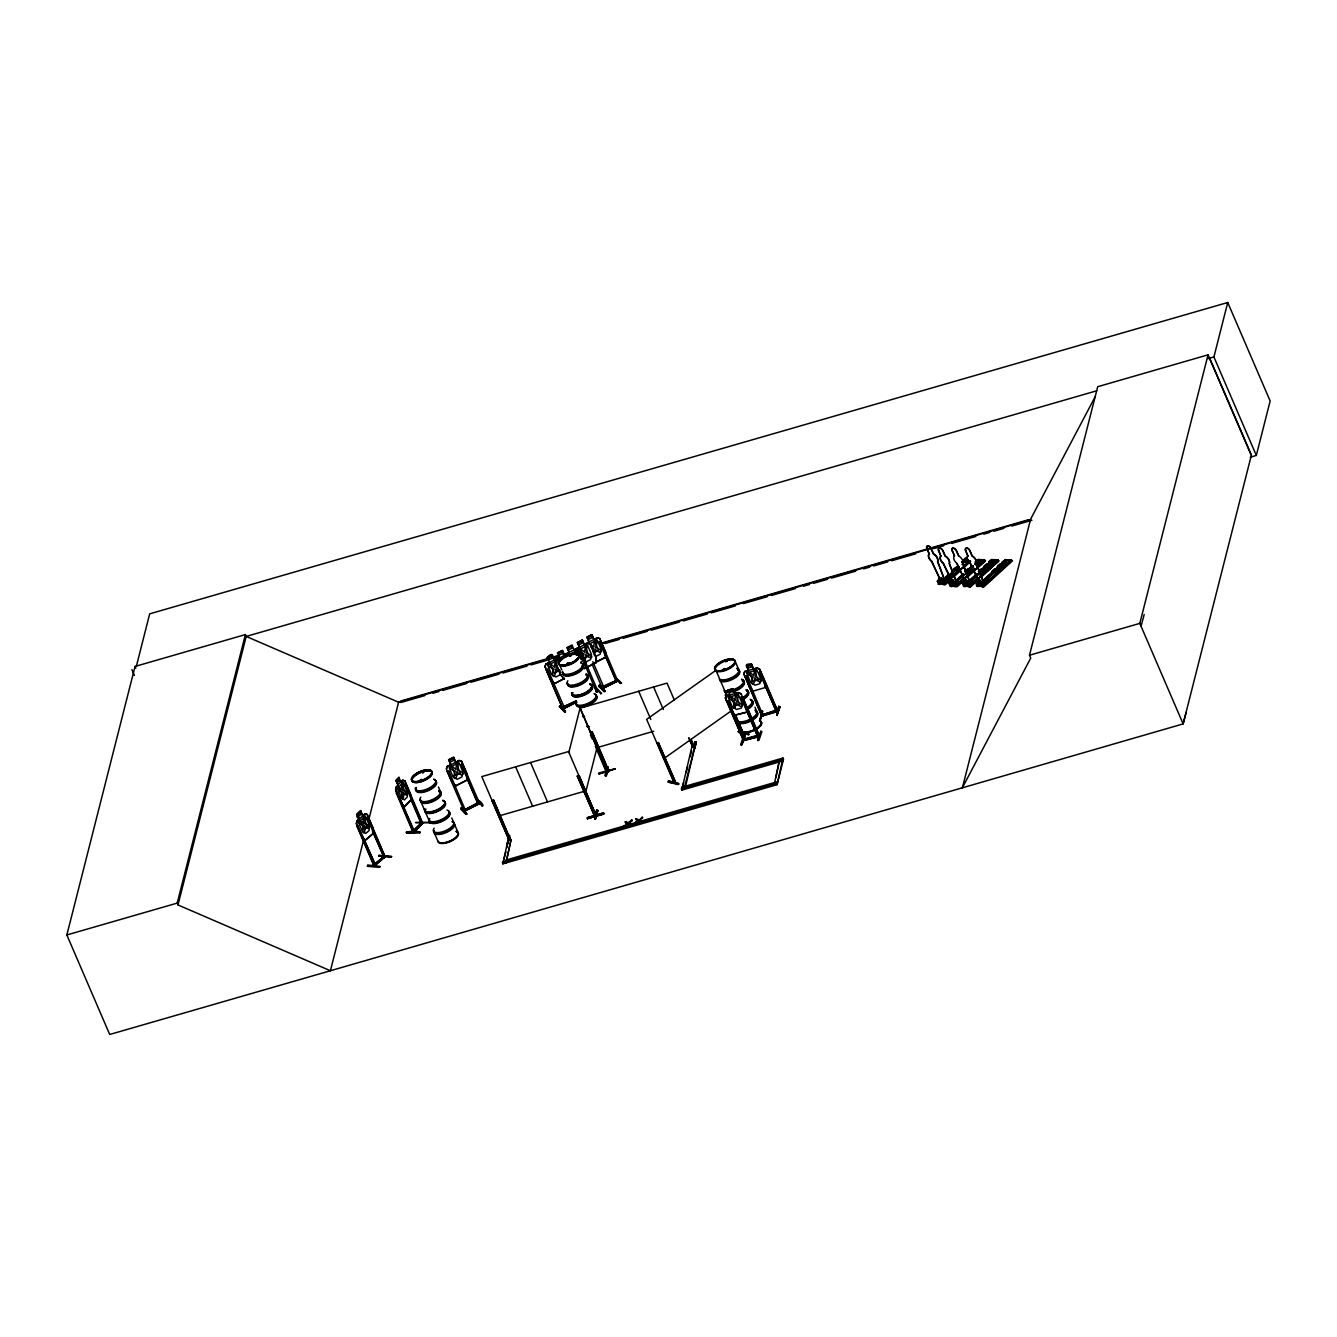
<?xml version="1.0" encoding="UTF-8"?>
<svg xmlns="http://www.w3.org/2000/svg" width="1337" height="1337" viewBox="0 0 1337 1337"><rect width="100%" height="100%" fill="white"/><g stroke="black" fill="none" stroke-linecap="round" stroke-linejoin="round"><path stroke-width="1.5" d="M466.613 813.865L461.215 807.765L466.797 814.016L465.945 814.45L460.713 809.019L461.215 807.765M559.317 706.788L559.986 706.203L565.518 711.719L564.649 712.153L559.351 706.655L560.186 706.354C558.081 703.63 567.69 711.535 564.632 712.069M605.109 691.329L599.394 685.162L605.109 691.329L604.24 691.781L598.909 686.382L604.909 691.179M599.344 685.279L598.926 686.416M741.016 744.876L744.876 735.985L741.885 744.776C738.542 747.734 745.294 731.757 745.077 736.152L741.885 744.776M744.174 736.386L745.077 736.152M607.75 771.365L606.346 775.828C602.151 776.897 609.605 765.148 608.77 771.499L592.057 731.673L590.519 732.392L591.99 731.957M605.427 776.012L608.001 766.719L607.483 767.689M761.906 712.053C756.207 737.79 767.137 692.365 759.8 720.409L762.474 711M941.733 578.72C942.919 577.333 937.504 580.442 941.265 579.272M941.332 578.052L941.047 579.489M952.629 581.094L953.665 580.759L952.496 580.174M952.796 580.007L953.114 581.227L952.713 579.991M953.465 580.676L952.679 580.375L953.582 581.11M965.448 580.893C963.893 583.734 968.189 578.804 966.333 581.495M966.701 580.258L966.116 580.927L967.052 580.642M979.135 580.759C978.5 583.333 978.901 581.695 979.67 580.007M673.998 782.613L673.163 781.309L674.6 780.357M673.781 782.813L675.436 781.978L658.472 742.57L656.952 743.322L658.472 742.57M674.817 780.574L673.597 781.443M734.08 715.947L741.834 733.612M742.954 732.308C740.648 732.526 742.319 736.236 743.723 733.662M967.821 570.999C969.175 566.37 973.704 571.116 967.754 570.765M981.258 571.049C983.698 565.417 986.372 573.222 981.091 570.632M984.784 569.428L981.274 570.815L984.717 569.211M994.812 570.983L998.338 569.361M998.271 569.144L994.745 570.749M395.936 787.577C408.738 771.332 399.947 789.181 398.944 777.349L395.785 780.474L398.058 785.387L395.836 787.46L395.618 790.184L413.701 832.684L413.985 830.377M395.986 787.46L395.769 790.184L401.367 803.169M593.026 651.955L593.511 648.478L590.854 646.757M556.727 662.818L556.025 667.832L560.17 670.522M576.214 654.528L576.698 650.818L574.893 651.704M374.544 863.669L373.424 864.521L374.36 866.192L356.31 823.709L356.845 820.985L359.302 818.862M356.595 823.676L356.962 821.102M594.297 655.08L595.049 648.997C600.363 655.13 605.377 651.069 595.617 647.442C599.644 637.097 592.943 639.103 594.029 646.874L589.049 643.882M939.794 579.305L940.279 580.425L939.309 579.372M939.326 579.84L940.813 579.69M941.432 577.918L941.967 578.603M951.911 580.977L951.459 582.548M952.963 581.428L951.242 581.963L953.348 581.027M965.464 582.581C963.108 581.729 966.985 581.595 964.361 581.913M978.5 582.497L978.6 581.211M978.383 581.144L978.717 581.645M966.166 580.358L965.832 581.344L966.852 581.177M979.72 580.291L980.088 581.06M952.395 581.913L950.941 581.595L951.877 582.631M951.526 582.147L951.61 581.094M508.277 838.55C511.102 836.31 510.834 841.341 509.146 840.271L492.033 800.846L493.57 800.128L510.45 839.87L493.57 800.128M507.993 842.594L509.664 835.826L507.575 844.249M507.408 843.563L509.514 835.174L508.996 836.126M508.896 839.987L508.411 838.817L510.082 838.032M509.063 839.937L508.528 838.834M577.383 775.928L594.413 815.654L577.3 776.212L578.837 775.493L595.483 816.155L595.366 813.414L593.544 813.932M577.3 776.212L579.289 775.778L578.537 776.68M590.369 732.141L607.132 772.385L606.697 770.396L608.569 769.577M587.511 818.912L587.277 817.642L603.555 812.879L603.906 813.698L587.478 818.779M598.943 773.906L615.321 768.708L598.592 773.087L598.943 773.906L615.17 768.959M593.728 813.882L595.784 813.765M595.433 814.567L595.032 813.464M594.948 819.13L597.789 810.506L594.948 819.13L596.703 810.021L595.115 818.963M595.7 813.782L596.135 815.954L579.289 775.778M597.739 810.489L595.851 818.862M606.079 775.794L608.151 767.371M603.789 814.166L587.545 818.461L603.906 813.698M694.02 746.581L695.24 741.617M694.237 746.731C695.457 743.155 689.457 747.166 693.636 744.993M694.421 747.199L695.624 742.219M694.622 748.687L696.293 742.052L694.739 748.753M363.313 841.207L330.406 970.746L109.701 1034.487L66.85 934.964L135.054 666.444L245.406 634.574L246.209 636.429L177.988 904.948L330.406 970.746L1183.128 723.902L1186.253 712.186M136.374 666.277L149.677 613.85L1227.734 302.513L1270.15 401L1256.312 455.449L1250.312 457.187M177.988 904.948L177.203 903.11L245.406 634.574M368.427 821.052L398.777 701.591M682.121 788.546L681.586 787.309L782.981 758.029L783.515 759.266L777.048 784.685L502.796 863.886L507.91 840.455L511.068 839.552L505.971 862.967L511.068 839.552M502.796 863.886L505.871 851.769M506.907 847.742L507.91 840.455M568.793 752.581L580.057 708.209L607.349 771.867M585.756 791.972L597.037 747.6M681.168 788.93L782.563 759.65L783.098 760.87L681.703 790.15L692.198 745.545L695.357 744.625L685.279 787.627M681.703 790.15L683.625 782.58M686.165 772.636L687.669 766.669M690.193 756.725L691.714 750.759M684.745 786.39L695.357 744.625M746.481 675.97L763.176 715.796L761.889 716.147L743.74 673.815L744.709 671.492C754.67 671.625 738.809 663.219 751.611 664.054L753.583 669.118L756.926 670.054L760.82 679.096L759.817 683.742L754.837 685.179L750.508 682.087L746.614 673.029L748.586 670.656L746.514 665.709L751.478 664.355L753.567 669.202M744.709 671.492L757.126 667.999L759.6 669.285M745.01 676.405L746.397 676.271M753.667 669.001L757.143 667.915L759.734 669.168L778 711.434C773.872 713.891 776.931 706.671 778.067 711.15L761.806 715.847M753.065 691.145L749.355 686.717L753.065 691.145L765.616 687.435L765.349 682.188M759.399 672.511L760.937 671.792L759.399 672.511L776.513 711.936L765.115 685.363M763.377 715.663C765.065 711.886 758.48 715.696 762.575 714.309L763.176 715.796M775.828 710.632L763.093 714.576L777.449 709.713M776.981 715.445L778.769 706.304L779.989 706.872L776.981 715.445L779.939 706.788M776.73 714.626L778.769 706.304M779.27 706.955L776.998 715.211M775.844 777.917L779.404 760.552L774.307 783.967M782.981 758.029L777.048 784.685M962.272 788.278L1030.643 519.107L1095.087 396.888M962.423 787.643L1030.727 658.105L1029.49 655.23L1097.694 386.711L1208.046 354.84L1251.332 455.382L1183.128 723.902L1139.826 623.376L1208.046 354.84M1256.312 455.449L1213.912 356.962L1227.734 302.513M421.456 821.921C422.559 828.038 419.985 818.445 422.074 823.358M565.434 657.202L566.303 656.434M1141.063 626.234L1144.188 614.519M562.76 708.944L574.81 702.794M595.901 690.711C601.299 689.808 592.959 693.452 597.204 689.725M596.269 691.948L598.007 691.346L597.372 689.641M592.007 664.088L602.536 688.739L617.895 680.917L602.369 688.505L601.75 687.068L603.455 686.249M479.649 803.336L464.257 811.124C462.736 804.807 467.783 813.163 465.56 809.487L479.014 802.217M562.693 707.574L563.779 706.621L564.665 708.242L547.535 668.935L545.947 669.469L562.944 709.128L544.961 666.662L545.83 664.105L549.306 662.333M545.011 666.728L545.897 664.171M450.903 764.697L447.176 766.385L446.307 768.925L451.956 781.978L455.599 786.006L467.582 779.939L467.248 774.24L461.599 761.171L459.059 760.369L455.65 762.291L453.561 757.444L448.814 759.851L450.953 764.747L449.098 767.655L452.992 776.713L457.221 779.287L461.967 776.881L462.853 771.716L458.959 762.675L455.716 762.341M446.558 768.959L447.243 766.435M559.518 657.821L555.991 659.525L555.106 662.066M575.244 651.687L576.013 649.23M735.099 693.535L738.743 692.516L741.166 693.819L759.449 736.537L743.422 740.614L725.289 697.964L726.442 695.675L729.852 694.805M726.442 695.675L738.726 692.7L740.982 694.02M728.08 700.805L726.626 701.173L728.08 700.805L744.843 740.33C747.065 737.573 740.263 738.392 743.74 740.581L725.322 697.864M733.01 688.689L727.729 690.042L730.069 695.006M741.032 697.212L757.862 736.971L741.032 697.212L742.486 696.828L759.617 736.186L743.589 740.564M734.815 715.245L730.921 710.883L734.782 715.328L747.166 712.153L746.765 706.822L746.965 712.019L734.865 715.044M742.486 696.828L740.932 697.513M744.709 738.425L742.837 739.211L744.375 738.459M758.898 735.049L757.21 735.2L758.046 736.904M761.94 731.707L758.864 740.414L757.611 739.812C756.592 736.904 762.775 729.551 761.154 732.024L760.837 731.189M757.962 740.631L760.954 731.239M406.264 832.182L420.269 832.45L406.665 832.918C403.991 831.029 422.693 830.661 419.751 832.834M948.785 574.225L938.139 584.319L939.126 584.336M941.716 578.971L940.162 578.537L937.287 581.16L939.41 584.403L958.462 566.654M939.543 584.403L958.696 566.671M944.908 584.236L943.253 584.47L944.724 583.951L943.137 581.361L944.006 583.417L959.849 568.944M950.824 586.475L950.072 585.89L951.493 586.224M951.075 586.508L951.994 586.592M966.4 558.465C966.183 555.958 959.264 563.512 968.506 560.688M969.709 569.428L974.456 569.595L956.607 586.375M963.71 586.224L962.439 583.35L966.267 580.024M968.439 586.709L998.873 560.888L997.887 559.802L991.553 559.585C980.472 566.253 1006.978 561.44 988.678 562.208M980.255 560.738L979.503 560.704M977.899 579.957L970.461 586.759L978.049 579.924M984.182 560.821L983.38 560.805M967.436 577.2L985.419 560.838L984.433 559.752L978.116 559.534C967.035 566.203 993.541 561.39 975.241 562.158M979.035 586.542L978.3 585.924C976.144 588.882 975.525 579.523 977.364 585.355L982.712 585.539L981.826 583.484L1005.006 562.041M991.553 559.585L991.703 560.704L979.804 571.584M982.929 586.625L981.943 586.592L1010.438 560.186L1011.056 560.805M993.007 560.136L993.742 560.755L993.007 560.136L979.002 572.955M997.619 560.871L991.77 560.086L978.701 572.035L985.035 572.269L978.483 571.534L981.341 568.91L987.675 569.127L981.341 568.91M977.548 577.935L969.158 585.606L968.272 583.55L969.626 586.709L998.304 560.587M1002.232 562.142C1023.056 562.994 992.856 564.465 1005.524 560.32L981.592 582.08M1007.162 560.688L1006.744 560.37M1005.106 559.518L1011.858 560.521L983.18 586.642L981.826 583.484M743.94 673.815L744.859 671.642M964.946 582.564L965.214 581.11L965.732 582.096M978.316 581.762L979.419 582.113M606.998 770.012C604.357 770.196 607.767 773.454 608.987 771.048M423.578 772.285C420.62 773.638 424.798 769.694 422.258 772.686M423.562 772.101C421.138 773.471 424.815 770.68 423.277 772.686M420.72 780.607L421.957 779.722L419.601 780.758M570.749 656.016C568.258 656.367 571.551 654.963 570.364 655.999M569.562 655.548L569.796 655.565M566.554 664.723L567.373 663.737M566.804 663.921L566.855 664.974L568.726 664.556M569.512 663.503L567.907 664.489M726.141 661.013L725.506 661.464M727.211 661.263L725.439 661.581L727.144 661.063M726.258 660.712L726.024 661.18M722.799 669.77L724.119 670.238M723.116 669.386L723.752 670.188M723.651 669.586L725.222 669.336M725.155 669.603L724.403 668.684M383.786 857.602C387.362 857.435 381.914 853.073 383.686 857.702M380.059 866.627L367.675 864.955L367.441 866.292L380.26 866.593M967.838 570.765C972.2 566.303 971.431 573.189 967.654 570.581M607.265 772.184L606.497 772.535L595.349 746.347M596.135 815.871L568.543 751.561L481.788 776.613L508.444 838.5M941.198 579.305C940.763 576.715 942.869 580.191 940.529 578.486M579.573 647.426L577.718 650.317L581.628 659.375L585.84 661.949L590.603 659.542L591.489 654.378L587.578 645.336L584.336 645.002L582.347 639.922L577.25 642.495L579.389 647.409M562.292 707.423L576.097 700.889M564.465 708.376L563.479 706.738L576.28 701.073M595.801 690.427L596.837 692.031M601.901 687.034L602.92 688.639L604.257 687.87L603.355 686.616M617.427 679.413L615.521 680.098L617.092 679.296M465.326 809.169L463.772 809.57M477.459 802.685L478.93 802.3M465.443 810.439L448.881 771.215L447.293 771.733L464.273 811.392L479.665 803.604L461.449 761.321M668.684 781.627L668.55 780.791L668.199 782.112L678.995 784.1L668.5 780.925L678.644 783.281M414.002 830.277L412.615 831.263L420.938 823.191M414.637 831.748L397.189 792.34L396.354 793.192L413.183 832.667L422.91 823.191M420.837 822.656L422.258 821.703L421.239 822.756M941.465 579.055L941.566 578.069M951.008 581.511L951.977 581.862L952.696 580.225M978.935 581.695L979.236 580.626M980.522 580.425L979.369 580.542L980.405 581.11M730.102 694.922L728.164 697.212L732.058 706.254L736.369 709.462L741.3 708.192L742.269 703.63L738.358 694.588L735.032 693.652L733.044 688.605M420.269 779.889L420.303 781.092L421.957 779.588M566.654 664.305L567.54 663.302M568.476 663.286L567.222 664.589M374.995 863.769C377.452 867.145 371.786 864.889 374.109 864.571M384.538 855.446L383.602 856.198M951.225 582.397L951.794 581.211M565.25 711.719L559.919 706.354M599.528 685.981L604.842 691.346M959.414 567.49L956.055 568.626M398.927 777.616L396.12 780.524L398.192 785.371L397.39 788.563L401.284 797.604L404.459 799.91L407.267 797.002L407.1 791.554L403.206 782.513L401 782.463L398.944 777.349M397.657 792.323L396.354 793.192M404.509 784.719L405.345 783.85M404.225 806.796L411.144 799.593M402.838 780.173L404.777 780.775L410.392 793.794L411.428 799.676L404.376 807.03L401.301 803.052M429.946 822.372L415.489 822.556L429.511 822.673M421.406 823.174L413.801 830.611M374.042 865.958L357.096 826.667L358.082 825.815L375.48 865.273M609.07 771.365L592.057 731.673M595.918 815.135L578.72 775.928M693.786 745.244L694.037 746.865M694.354 746.731L691.229 739.311M631.883 819.982L628.992 823.742L631.883 819.982L628.123 822.673L625.198 821.921L627.638 824.16L625.198 821.921M632.234 820.801L623.995 826.333L624.362 827.152M642.796 817.759L639.019 820.45L642.428 816.94M639.203 819.882L641.325 821.336L638.367 820.55L634.557 823.291L636.145 823.742M926.808 548.454L927.026 548.254A2.925 1.738 47.6 0 1 928.079 545.864A2.925 1.738 47.6 0 1 931.254 548.404L933.544 553.719A5.866 3.493 47.6 0 1 937.755 561.49L944.841 580.642L937.538 561.69A5.866 3.493 47.6 0 0 933.326 553.919L931.037 548.588A2.925 1.738 47.6 0 0 927.861 546.064A2.925 1.738 47.6 0 0 926.808 548.454L929.098 553.769A5.866 3.493 47.6 0 0 931.571 561.473L940.613 580.492L945.058 580.442M929.098 553.769L927.026 548.254M938.507 550.593L938.724 550.393A2.925 1.738 47.6 0 1 939.777 548.003A2.925 1.738 47.6 0 1 942.953 550.543L945.242 555.858A5.866 3.493 47.6 0 1 949.454 563.629L956.757 582.581L952.312 582.648L956.54 582.782L949.237 563.83A5.866 3.493 47.6 0 0 945.025 556.058L942.735 550.744A2.925 1.738 47.6 0 0 939.56 548.203A2.925 1.738 47.6 0 0 938.507 550.593L940.797 555.908A5.866 3.493 47.6 0 0 943.27 563.629L951.493 580.91M931.571 561.473L931.789 561.289A5.866 3.493 47.6 0 1 929.315 553.568M940.797 555.908L938.724 550.393M954.451 555.757L952.161 550.443A2.925 1.738 47.6 0 1 953.214 548.053A2.925 1.738 47.6 0 1 956.39 550.593L958.679 555.908A5.866 3.493 47.6 0 1 962.891 563.679L970.194 582.631L965.749 582.681L956.924 563.479A5.866 3.493 47.6 0 1 954.451 555.757L952.161 550.443M958.679 555.908L956.39 550.593M943.27 563.629L943.487 563.429A5.866 3.493 47.6 0 1 941.014 555.707M965.515 550.577L965.732 550.376A2.925 1.738 47.6 0 1 966.768 547.986A2.925 1.738 47.6 0 1 969.943 550.526L972.233 555.841A5.866 3.493 47.6 0 1 976.445 563.612L983.748 582.564L979.302 582.631L983.531 582.765L976.227 563.813A5.866 3.493 47.6 0 0 972.016 556.042L969.726 550.727A2.925 1.738 47.6 0 0 966.551 548.187A2.925 1.738 47.6 0 0 965.515 550.577L967.804 555.891A5.866 3.493 47.6 0 0 970.261 563.612L978.483 580.893M940.379 583.283L938.524 578.971L940.696 578.821L940.028 579.874M937.287 581.16L940.646 578.553M939.777 580.325L939.61 579.389M940.446 579.055L942.301 583.35L940.446 579.055L938.524 578.971M940.613 580.492L931.789 561.289M967.804 555.891L965.732 550.376M953.331 569.328C971.966 569.111 944.574 572.453 956.423 567.222M937.789 581.177L938.674 583.233L941.532 580.609M951.526 572.069L957.71 566.069M940.045 582.681L948.969 574.509M951.56 572.102L957.894 566.353M966.567 558.515L961.971 562.593L966.634 557.897L967.386 558.498M962.774 562.61L966.384 559.301M963.158 562.593L966.567 559.601M943.137 581.361L945.994 578.737L947.599 581.328M943.621 581.378L956.707 569.412M962.891 563.679L969.977 582.832L965.749 582.681M964.01 562.643L967.119 559.885M959.916 569.228L946.529 581.478L960.033 569.228M961.921 564.498L965.097 564.598L968.172 562.493M944.106 584.52L951.543 577.718M953.649 575.779L969.993 560.821M944.223 584.536L970.06 561.105L944.524 584.553M951.426 579.088L945.409 584.603L938.407 583.717M954.25 576.414L960.334 570.932M963.175 568.242L970.729 561.44M950.223 581.127L952.412 580.96L954.267 585.272L952.161 581.194L950.223 581.127L952.078 585.439L954.267 585.272M970.261 563.612L970.478 563.412A5.866 3.493 47.6 0 1 968.021 555.691M964.612 579.874L957.108 586.742L950.106 585.873L949.003 583.3L951.86 580.676L943.487 563.429M965.047 571.484C983.33 570.715 956.824 575.528 967.904 568.86L974.238 569.077M949.003 583.3L950.373 585.372L953.231 582.748M956.022 580.442L963.459 573.657M965.264 572.002L970.896 566.855M954.601 582.096L963.643 573.941M966.2 571.501L972.567 565.785M955.153 582.431L963.208 575.044M970.027 568.827L973.135 566.069M975.108 564.164L979.57 560.086M955.52 582.431L963.392 575.345M966.367 572.62L973.369 566.103M978.266 561.741L975.174 564.465L979.871 564.632L974.907 563.963M950.373 585.372L955.721 585.556L954.835 583.517L957.693 580.893L959.297 583.467M954.835 583.517L972.885 567.473M975.709 564.799L978.818 562.041M958.161 583.333L964.111 577.885M967.086 575.161L974.523 568.359M978.985 564.281L981.96 561.557M957.927 583.901L974.589 568.66M979.052 564.565L982.026 561.858M957.977 583.935L964.295 578.169M966.902 575.762L974.706 568.66M984.433 559.752L977.013 567.256L984.667 560.27L978.116 559.534M977.247 567.038L984.6 560.855M974.339 570.047L955.002 586.659L985.419 560.871M965.799 580.609L967.704 585.322C964.378 587.194 961.637 578.587 966.35 581.294M962.439 583.35L965.799 580.743M965.849 581.01L963.659 581.177M983.898 566.57C1002.198 565.818 975.692 570.632 986.773 563.947L993.324 564.682L986.773 563.947M962.924 583.367L963.81 585.422L966.668 582.798M967.971 581.862L976.896 573.69M979.637 571.551L991.837 560.387M968.59 582.481L976.645 575.094M968.707 582.481L976.712 575.395M979.119 572.971L991.586 561.791L979.419 572.988M968.272 583.55L976.829 575.395M968.757 583.567L992.271 562.092M967.704 585.322L965.297 580.726M980.522 575.211L995.396 561.607M971.364 583.951L977.748 578.219M980.288 575.779L997.887 559.802M971.531 583.985L977.481 578.537M980.456 575.829L983.43 573.105M986.405 570.381L989.38 567.657M969.375 586.692L978.3 578.52M980.272 576.615L998.121 560.287M980.873 577.233L998.722 560.922L981.007 577.25M977.213 581.11L979.403 580.943L981.258 585.255L979.152 581.177L977.213 581.11L979.068 585.422L981.258 585.255M992.037 571.467C1010.321 570.698 983.815 575.512 994.895 568.843L1001.446 569.579L994.895 568.843M997.452 566.504C1015.752 565.752 989.246 570.565 1000.327 563.896L1006.878 564.615L1000.327 563.896M977.364 585.355L980.238 582.731M981.525 581.796L1005.324 560.019L1012.427 560.821L984.149 586.692L977.096 585.857L978.483 586.208M982.143 582.414L1006.56 560.069M982.528 582.414L1005.257 561.724M982.311 583.517L1005.825 562.025M981.943 586.592L1011.441 559.735M982.795 586.659L1011.674 560.22M623.995 826.333L627.287 823.341M634.557 823.291L637.849 820.3L635.76 818.862L638.668 819.631M634.908 824.11L637.097 822.121M735.25 715.111L743.573 733.712L742.052 734.464M413.918 831.831L399.613 797.972M357.079 813.999C367.926 805.509 350.996 815.319 359.168 818.846M372.689 827.419L367.224 814.333L365.085 813.715L362.895 815.737M356.845 820.985L365.218 813.715M358.5 825.848L357.096 826.667M366.823 818.211L367.825 817.358M365.118 840.321L373.374 833.135L372.555 827.419M372.822 827.352L373.675 833.235L365.101 840.555L362.026 836.578L356.444 823.709M379.006 856.248L391.825 856.549L378.722 855.396L391.206 857.084M374.042 864.571L383.669 856.716L374.711 864.086M376.583 863.869L384.889 856.649L368.628 819.23M374.477 866.092L385.223 856.816M742.921 732.409L743.038 733.712L749.305 734.314L738.258 731.506M570.23 655.397L571.1 655.615M419.5 781.176L422.542 780.29L421.138 779.789M567.022 663.587L569.161 663.47M568.509 663.754L567.757 663.135M569.228 663.921L567.155 664.773M413.969 832.483L422.776 823.241L404.777 780.775M959.348 568.192L955.938 568.442L959.247 566.721M761.355 714.359L762.157 715.696M778 711.434L761.772 716.164M384.538 856.833L384.17 855.312M743.539 740.314L743.288 738.709M725.089 695.073C727.178 692.198 724.387 700.655 728.364 702.66M739.11 731.757L748.586 734.565M727.261 696.56L715.947 670.305L646.64 719.39L674.132 782.897L674.834 781.961M663.603 758.781L731.222 710.883M606.162 770.262L606.513 770.948M599.528 642.245L600.915 641.526L599.344 642.061L616.708 681.619C616.123 682.639 618.229 677.324 617.711 680.734M479.532 803.721L479.03 801.899M723.267 669.469L724.704 668.584M724.621 670.038L725.339 668.734M742.035 733.044L738.492 732.325M978.216 560.688L979.018 560.704M998.004 560.922L997.068 560.537M964.194 586.592L963.509 585.94L970.595 586.759M964.629 586.625L965.431 586.642M983.297 586.709L982.177 586.024M580.91 662.367L581.277 661.447M383.585 856.282L384.204 857.719L372.488 831.347M560.604 674.583L555.858 677.007L551.646 674.433L547.752 665.391L549.591 662.467L547.217 657.486C555.64 647.994 550.861 664.773 557.746 658.122M552.365 654.963L547.217 657.486M569.077 652.439L565.551 654.144L577.467 648.161L579.857 649.113M585.372 661.982L585.94 667.681L585.606 661.982L579.94 648.896L577.4 648.111L574.175 649.849M593.862 663.353L605.811 657.269L605.477 651.554L599.812 638.484L597.288 637.682L585.489 643.782M545.981 664.222L557.746 658.322M570.013 654.127L574.776 651.704L576.581 655.364M581.043 651.955L579.64 652.657L596.653 692.098L598.007 691.346L579.807 649.047M593.795 652.757L598.541 650.334L594.647 641.292L589.901 643.715L595.75 657.019L596.269 662.667L584.286 668.734M558.933 670.706L554.187 673.129L550.292 664.088L555.039 661.665L560.704 675.068L564.348 679.096M595.466 656.634L600.213 654.211L601.082 649.047L597.188 639.988L593.946 639.671L591.806 634.774L587.11 637.248L589.199 642.094M593.862 663.068L605.628 657.169M554.253 683.742L564.448 678.461L554.253 683.742L550.61 679.714M621.488 682.99L614.936 677.241L620.619 683.441L621.488 682.99L620.635 683.174M595.065 687.669L600.915 693.636M595.416 688.488L596.218 687.97L601.6 693.418M575.01 702.978L563.295 708.994M561.741 669.787L557.847 660.745L559.702 657.837L557.379 652.907L562.476 650.334L564.615 655.23L567.857 653.509L570.464 654.361L567.857 653.709M582.314 640.222L577.484 642.579L579.64 647.476L576.063 649.281M557.613 652.991L562.426 650.634L564.515 655.481M584.403 645.069L587.795 643.348M567.924 653.76L556.125 659.642L555.356 662.099L560.922 675.018L564.465 678.929M560.404 659.442L563.579 657.837M596.018 662.517L584.286 668.45L581.929 665.843M447.377 766.552L459.109 760.619L461.516 761.371M448.881 771.215L447.293 771.733M461.115 764.731L462.518 764.029M477.125 800.729C478.596 798.607 484.93 805.793 482.356 806.144L476.908 799.91M465.376 809.303L477.476 803.186M567.506 663.603L568.726 663.185M420.804 779.755L420.169 781.025M421.573 780.791L420.102 781.226M724.169 669.703L724.838 669.168M568.743 654.512L569.763 654.328M603.071 686.349L615.889 680.7L601.917 687.318M478.863 801.983L479.665 803.604M478.445 804.256L461.298 764.931M464.658 811.292L464.006 809.821M422.308 823.258L406.147 785.738M777.265 710.081L777.633 711.618L759.617 669.185M757.578 735.032L757.277 735.918C719.891 745.762 771.934 731.306 757.561 735.083M759.165 736.62L758.547 735.183M724.036 670.522L725.807 669.269L724.153 668.734M560.738 672.544L555.44 669.386C556.693 677.525 549.791 679.631 553.902 668.868C544.36 665.676 549.457 661.314 554.437 667.263L555.223 661.497L556.844 660.612M492.033 800.846L493.503 800.412M695.09 741.567L696.343 742.135M608.953 771.349L607.483 771.783L580.275 708.159L667.029 683.107L674.299 700.003M692.833 746.865L694.254 746.43M596.603 810.021L597.84 810.54M587.294 817.759L603.555 812.946M1096.758 390.788L246.209 636.429L398.61 702.226L549.056 658.773M1207.946 358.684L1213.912 356.962M400.782 701.006L547.217 658.723M553.234 656.985L557.245 655.832M601.366 643.08L1028.638 519.692M553.067 657.62L559.083 655.882M563.094 654.712L567.105 653.559M601.215 643.715L1030.476 519.742M400.816 702.51L424.865 695.558M432.87 693.251L438.887 691.513M442.881 690.36L466.931 683.408M470.942 682.254L498.985 674.149M502.996 672.996L527.029 666.06M531.04 664.907L547.067 660.277M553.083 658.539L559.1 656.801M605.176 643.498L619.198 639.437M623.209 638.284L647.242 631.348M651.253 630.178L679.313 622.089M683.307 620.92L707.357 613.984M711.368 612.831L735.4 605.878M743.422 603.572L767.455 596.62M771.466 595.466L795.515 588.531M803.52 586.208L809.537 584.47M813.548 583.316L827.57 579.272M831.581 578.102L855.613 571.166M863.635 568.86L869.635 567.122M873.646 565.952L887.668 561.908M891.679 560.755L915.728 553.802M933.761 548.605L943.772 545.713M951.777 543.39L975.826 536.455M983.848 534.131L989.848 532.393M993.859 531.24L1003.87 528.349M1011.892 526.043L1031.93 520.243M597.255 747.567L653.726 731.255M761.923 712.086L762.825 711.819M1029.49 655.23L1139.826 623.376M66.85 934.964L177.203 903.11M498.751 816.005L585.506 790.952M625.549 822.74L626.501 821.536M635.76 818.862L639.019 820.45M505.854 860.109L776.931 781.827L777.465 783.064L502.277 862.649M629.46 824.762L629.811 825.581L627.805 823.609L630.763 824.377L628.641 822.923M429.11 822.054L429.428 822.907M727.98 690.159L732.91 688.906L734.999 693.753M675.085 781.878L674.216 780.524L675.118 780.841M379.106 856.014L391.206 856.816M568.008 664.589L566.938 663.871M420.988 779.538L422.024 779.805M420.737 780.541L420.269 780.607M420.57 780.992L421.757 779.555M420.954 781.042L419.634 781.109M761.94 716.097L743.756 673.714M482.139 805.325L482.356 806.144M482.44 805.944L476.774 799.894M410.242 793.794L411.428 799.676M406.498 832.951L420.269 832.45M963.542 560.002L968.289 560.17M961.637 561.757L967.955 561.975M942.568 583.133L940.63 583.066L938.775 578.754M938.674 583.233L944.006 583.417M963.81 585.422L969.158 585.606M375.58 865.139L364.55 840.823M604.073 687.686L592.792 661.681M478.094 804.406L466.763 777.867M557.596 660.378L554.354 660.043L552.198 655.147M564.465 655.431L567.707 655.748M568.509 663.018L569.696 663.436M567.54 664.673L566.687 664.656M421.456 779.471L422.642 780.073M979.002 580.826L979.904 580.977M738.141 731.506L748.586 734.832M673.915 782.713L675.436 781.978L658.122 742.486M668.182 782.078L678.277 784.618M365.101 813.915L367.123 814.5L385.223 856.883M597.338 637.749L599.728 638.702L617.778 681.068M587.745 643.281L590.185 644.1M402.872 780.373L404.71 780.942M560.303 659.809L558.883 660.929M636.111 819.681L638.2 821.119L637.849 820.3M640.373 822.522L638.367 820.55M600.53 693.051L600.748 693.853M951.409 582.13L951.426 581.679M593.996 639.37L591.907 634.523L586.809 637.114L588.965 642.011M605.427 651.503L605.811 657.269M614.936 677.241L620.786 683.224M616.624 679.413L620.619 683.441M582.347 639.922L584.436 644.768M574.977 651.654L575.863 649.097L587.745 643.097L590.336 643.949L595.934 656.968L596.068 662.567M455.75 762.04L453.661 757.193L448.563 759.767L450.719 764.68M461.382 808.434L466.797 814.016M554.32 683.508L550.71 679.547L545.162 666.645M452.056 781.811L455.666 785.788L467.332 779.789L467.014 774.24M362.143 836.578L365.252 840.321M413.3 832.567L412.732 831.062M401.451 803.052L404.376 806.796M970.478 563.412L978.701 580.693M956.924 563.479L965.966 582.497M1209.333 357.497L1251.399 455.165M986.288 583.45L984.701 580.876L985.57 582.915M977.464 580.876L979.319 585.188M972.734 583.517L971.13 580.927L972.016 582.982M963.91 580.943L965.765 585.255M957.693 580.893L958.579 582.932M955.32 583.534L956.423 586.091M950.473 580.893L952.328 585.205M945.994 578.737L946.88 580.793M735.317 661.665A10.93 4.429 -23.3 0 1 721.328 671.558A10.93 4.429 -23.3 0 1 719.005 664.222A10.93 4.429 -23.3 0 1 735.317 661.665L738.876 669.854M754.97 707.173L756.892 711.702M735.601 715.195L743.539 733.829M728.18 700.504L745.21 740.163M730.002 706.454L731.623 710.248M692.399 745.294L693.017 746.781M688.939 737.84L692.917 747.199M688.873 738.141L692.767 747.166M653.609 686.984L663.319 709.496M638.702 691.296L650.818 719.44M657.303 743.405L674.5 782.73M604.992 655.197L616.324 681.72M603.104 686.382L603.99 688.087M581.211 659.459L577.317 650.4L574.074 650.083L572.035 644.935L566.938 647.526L569.261 652.456L567.239 647.66M575.177 651.637L576.832 655.381M590.436 734.966L592.074 738.759M593.912 813.748L594.514 815.236M530.555 762.525L547.518 801.916M515.647 766.836L532.611 806.228M438.452 786.992L440.391 791.521M451.806 817.977L453.728 822.506M454.513 824.327L458.29 833.051M420.904 801.682L424.665 810.406M425.032 811.258L428.809 819.965M434.258 832.667L438.001 841.391A10.997 4.462 -23.3 0 0 452.09 840.271A10.997 4.462 -23.3 0 0 456.285 831.48M404.977 784.702L421.957 824.093M410.977 799.727L421.389 824.21M413.634 830.193L414.253 831.631M367.257 818.244L384.22 857.635M360.672 810.89L362.845 816.005L365.335 816.055L369.229 825.113L369.096 830.544L365.753 833.452L362.277 831.146L358.383 822.088L359.486 818.912L357.213 814.016M360.622 811.141L362.711 815.988M379.641 867.095L367.424 866.259M135.054 666.444L135.856 668.299M131.912 669.636L134.385 675.386M765.182 682.121L765.399 687.402M586.208 675.335A10.98 4.446 -23.3 0 1 580.759 684.745A10.98 4.446 -23.3 0 1 567.958 683.992M586.041 674.617A11.131 4.512 -23.3 0 1 580.525 684.16A11.131 4.512 -23.3 0 1 567.54 683.408M590.135 684.527A10.93 4.429 -23.3 0 1 584.704 693.903A10.93 4.429 -23.3 0 1 571.952 693.168M589.818 683.825A10.93 4.429 -23.3 0 1 585.656 692.549A10.93 4.429 -23.3 0 1 571.651 693.686A10.93 4.429 -23.3 0 0 585.673 692.583A10.93 4.429 -23.3 0 0 589.834 683.859M589.985 684.059A10.997 4.462 -23.3 0 1 584.536 693.502A10.997 4.462 -23.3 0 1 571.701 692.75M582.731 664.372A11.131 4.512 -23.3 0 1 574.526 673.881A11.131 4.512 -23.3 0 1 562.86 672.544M586.759 674.115A10.98 4.446 -23.3 0 1 577.333 684.009A10.98 4.446 -23.3 0 1 567.857 680.734M582.865 665.074A10.98 4.446 -23.3 0 1 574.776 674.45A10.98 4.446 -23.3 0 1 563.278 673.129M585.807 674.065A11.131 4.512 -23.3 0 1 580.291 683.608A11.131 4.512 -23.3 0 1 567.306 682.856M581.127 663.185A11.131 4.512 -23.3 0 1 575.612 672.728A11.131 4.512 -23.3 0 1 562.626 671.976M580.743 662.634A10.98 4.446 -23.3 0 1 575.294 672.043A10.98 4.446 -23.3 0 1 562.493 671.308M591.856 686.048A10.93 4.429 -23.3 0 1 582.464 695.892A10.93 4.429 -23.3 0 1 573.021 692.633M590.336 684.878A10.997 4.462 -23.3 0 1 584.887 694.321A10.997 4.462 -23.3 0 1 572.052 693.569M596.068 695.34A11.131 4.512 -23.3 0 1 586.508 705.384A11.131 4.512 -23.3 0 1 576.899 702.059M596.202 696.042A10.98 4.446 -23.3 0 1 588.113 705.435A10.98 4.446 -23.3 0 1 576.615 704.114M594.464 694.17A11.131 4.512 -23.3 0 1 588.948 703.713A11.131 4.512 -23.3 0 1 575.963 702.961M594.079 693.619A10.98 4.446 -23.3 0 1 588.648 703.028A10.98 4.446 -23.3 0 1 575.829 702.293M588.915 726.492A10.93 4.429 -23.3 0 1 587.027 726.275M584.637 716.899A11.131 4.512 -23.3 0 1 582.715 716.682M584.436 716.181A10.98 4.446 -23.3 0 1 582.548 715.963M588.982 726.743A10.997 4.462 -23.3 0 1 587.077 726.526M439.138 791.788A10.947 4.429 -23.3 0 1 433.706 801.181A10.947 4.429 -23.3 0 1 420.921 800.428M439.004 791.053A11.131 4.512 -23.3 0 1 433.472 800.612A11.131 4.512 -23.3 0 1 420.486 799.86M424.865 809.537A10.93 4.429 -23.3 0 0 437.617 810.272A10.997 4.462 -23.3 0 0 443.132 800.963A10.93 4.429 -23.3 0 1 437.617 810.272A10.997 4.462 -23.3 0 1 424.848 809.654M442.781 800.295A10.93 4.429 -23.3 0 1 437.366 809.67A10.93 4.429 -23.3 0 1 424.614 808.935M442.931 800.512A10.997 4.462 -23.3 0 1 437.483 809.938A10.997 4.462 -23.3 0 1 424.648 809.186M435.678 780.808A11.131 4.512 -23.3 0 1 426.119 790.835A11.131 4.512 -23.3 0 1 416.509 787.526M439.706 790.551A10.98 4.446 -23.3 0 1 430.28 800.445A10.98 4.446 -23.3 0 1 420.804 797.17M435.812 781.51A10.98 4.446 -23.3 0 1 427.723 790.902A10.98 4.446 -23.3 0 1 416.225 789.582M438.753 790.501A11.131 4.512 -23.3 0 1 433.238 800.044A11.131 4.512 -23.3 0 1 420.253 799.292M434.074 779.638A11.131 4.512 -23.3 0 1 428.559 789.181A11.131 4.512 -23.3 0 1 415.573 788.429M433.689 779.087A10.98 4.446 -23.3 0 1 428.241 788.496A10.98 4.446 -23.3 0 1 415.439 787.744M453.845 823.358A10.98 4.446 -23.3 0 1 445.739 832.75A10.98 4.446 -23.3 0 1 434.241 831.43M452.341 822.038A11.131 4.512 -23.3 0 1 446.825 831.581A11.131 4.512 -23.3 0 1 433.84 830.829M458.156 832.851A10.93 4.429 -23.3 0 1 449.399 841.24A10.93 4.429 -23.3 0 1 437.951 841.157M456.134 831.28A10.93 4.429 -23.3 0 1 457.455 831.881M444.803 802.484A10.93 4.429 -23.3 0 1 435.411 812.344A10.93 4.429 -23.3 0 1 425.968 809.086M456.385 831.881A10.93 4.429 -23.3 0 1 452.224 840.622A10.93 4.429 -23.3 0 1 438.218 841.758M449.015 811.793A11.131 4.512 -23.3 0 1 439.455 821.82A11.131 4.512 -23.3 0 1 429.845 818.495M453.059 821.536A10.98 4.446 -23.3 0 1 443.617 831.43A10.98 4.446 -23.3 0 1 434.141 828.155M449.148 812.495A10.98 4.446 -23.3 0 1 441.06 821.871A10.98 4.446 -23.3 0 1 429.561 820.55M452.09 821.486A11.131 4.512 -23.3 0 1 446.575 831.029A11.131 4.512 -23.3 0 1 433.589 830.277M448.781 811.225A11.131 4.512 -23.3 0 1 440.575 820.751A11.131 4.512 -23.3 0 1 428.91 819.397M447.009 810.072A10.947 4.429 -23.3 0 1 441.578 819.464A10.947 4.429 -23.3 0 1 428.793 818.729M951.944 550.643A2.925 1.738 47.6 0 1 952.997 548.254A2.925 1.738 47.6 0 1 956.172 550.794M737.64 670.104A10.98 4.446 -23.3 0 1 734.665 678.177A10.98 4.446 -23.3 0 1 720.091 680.968M736.854 668.283A10.98 4.446 -23.3 0 1 733.879 676.355A10.98 4.446 -23.3 0 1 719.306 679.146M742.319 680.968A10.98 4.446 -23.3 0 1 743.088 685.981A10.98 4.446 -23.3 0 1 732.893 691.897M727.996 692.666A10.98 4.446 -23.3 0 1 724.771 691.847M742.169 680.266A11.131 4.512 -23.3 0 1 735.317 690.393M727.646 692.115A11.131 4.512 -23.3 0 1 724.37 691.279M743.288 680.316A11.131 4.512 -23.3 0 1 732.375 690.778M729.751 691.363A11.131 4.512 -23.3 0 1 724.119 690.728M741.534 679.146A10.98 4.446 -23.3 0 1 742.302 684.16A10.98 4.446 -23.3 0 1 732.108 690.076M729.534 690.661A10.98 4.446 -23.3 0 1 725.322 690.627M737.489 669.386A11.131 4.512 -23.3 0 1 735.584 676.823A11.131 4.512 -23.3 0 1 721.044 681.034M737.239 668.834A11.131 4.512 -23.3 0 1 735.35 676.271A11.131 4.512 -23.3 0 1 720.81 680.466M747.283 690.109A10.93 4.429 -23.3 0 1 741.801 698.232M746.263 690.059A10.997 4.462 -23.3 0 1 742.068 698.85M746.096 689.708A10.997 4.462 -23.3 0 1 741.918 698.482M755.672 711.952A10.98 4.446 -23.3 0 1 752.698 720.025A10.98 4.446 -23.3 0 1 738.108 722.816M759.6 721.044A10.997 4.462 -23.3 0 1 757.728 728.398A10.997 4.462 -23.3 0 1 743.355 732.542M760.619 721.044A10.93 4.429 -23.3 0 1 756.307 728.481A10.93 4.429 -23.3 0 1 743.138 731.874M755.505 711.234A11.131 4.512 -23.3 0 1 753.617 718.688A11.131 4.512 -23.3 0 1 739.06 722.882M756.625 711.301A11.131 4.512 -23.3 0 1 752.246 718.871A11.131 4.512 -23.3 0 1 738.826 722.314M754.887 710.131A10.98 4.446 -23.3 0 1 753.015 717.468A10.98 4.446 -23.3 0 1 738.659 721.612M752.33 701.691A10.98 4.446 -23.3 0 1 746.815 709.847M750.592 699.803A11.131 4.512 -23.3 0 1 746.347 708.71M750.207 699.251A10.98 4.446 -23.3 0 1 746.029 708.025M746.648 691.112A10.93 4.429 -23.3 0 1 742.486 699.853M750.826 700.371A11.131 4.512 -23.3 0 1 746.598 709.262M746.464 690.527A10.997 4.462 -23.3 0 1 742.269 699.301M759.449 720.693A10.997 4.462 -23.3 0 1 757.578 728.03A10.997 4.462 -23.3 0 1 743.205 732.191M363.296 825.247C361.274 836.711 366.371 833.97 364.533 825.648C369.129 832.182 372.354 825.597 364.8 823.993C366.806 812.98 361.859 815.553 363.53 823.525C358.985 817.475 356.244 823.625 363.296 825.247M458.34 763.059L457.388 770.112C467.465 773.505 462 777.9 456.803 771.666C458.056 779.805 451.137 781.894 455.265 771.148C445.706 767.956 450.82 763.594 455.8 769.544L456.585 763.778L458.34 763.059M587.127 645.888L586.174 652.941C596.252 656.317 590.77 660.729 585.589 654.495C586.826 662.617 579.924 664.723 584.035 653.977C574.475 650.768 579.589 646.423 584.57 652.372L585.372 646.607L587.127 645.888M401.652 783.95L401.969 790C397.741 783.749 395.468 790.267 401.852 791.721C400.632 803.119 405.011 800.495 402.955 792.122C407.334 798.657 409.841 792.039 403.105 790.451L402.621 782.897L398.894 786.992L402.788 796.033L405.596 793.125L401.702 784.067M756.391 670.288L755.271 676.656C765.8 681.586 759.8 684.594 754.653 678.009C755.472 686.082 748.77 686.215 753.065 677.257C743.071 672.611 748.703 669.586 753.633 675.87L754.553 670.656L756.391 670.288M733.395 707.992L735.149 708.042L736.035 702.627C741.016 709.329 747.216 706.471 736.704 701.273C740.798 693.051 734.297 692.817 735.183 700.438C730.37 694.087 724.37 696.911 734.531 701.858L733.395 707.992M994.661 570.347C998.187 573.807 999.341 565.534 994.661 570.347M398.76 778.936L396.955 780.808L397.657 782.429L399.462 780.557L398.76 778.936M976.963 573.991L968.038 582.147L977.096 573.991M360.505 812.495L358.349 814.367L359.035 815.971L361.191 814.099L360.505 812.495M363.53 817.626L360.171 820.534L364.082 829.575L367.424 826.667L363.53 817.626M551.763 656.45L548.705 658.005L549.407 659.609L552.448 658.055L551.763 656.45M591.355 636.061L588.313 637.615L588.999 639.236L592.057 637.682L591.355 636.061M571.484 646.49L568.426 648.044L569.127 649.648L572.186 648.094L571.484 646.49M581.745 641.392L578.687 642.947L579.389 644.568L582.447 643.013L581.745 641.392M561.874 651.821L558.816 653.358L559.501 654.98L562.576 653.425L561.874 651.821M585.038 646.623L580.275 649.03L584.169 658.088L588.932 655.665L585.038 646.623M453.126 758.731L450.068 760.285L450.753 761.906L453.811 760.352L453.126 758.731M456.402 763.962L451.655 766.368L455.549 775.41L460.312 773.003L456.402 763.962M750.926 665.425L747.734 666.344L748.419 667.965L751.628 667.046L750.926 665.425M754.252 670.823L749.272 672.26L753.166 681.302L758.146 679.865L754.252 670.823M732.409 689.842L729.25 690.661L729.935 692.265L733.111 691.463L732.409 689.842M735.734 695.273L730.804 696.527L734.698 705.585L739.628 704.315L735.734 695.273M564.832 665.024A10.93 4.429 -23.3 0 0 578.804 655.113A10.93 4.429 -23.3 0 0 562.493 657.687A10.98 4.446 -23.3 0 0 564.832 665.074A10.98 4.446 -23.3 0 0 578.871 655.13A10.98 4.446 -23.3 0 0 562.493 657.704A10.93 4.429 -23.3 0 0 564.832 665.024M565.233 665.96A10.93 4.429 -23.3 0 0 579.222 656.049A10.93 4.429 -23.3 0 0 562.894 658.623A10.93 4.429 -23.3 0 0 565.233 665.96M564.949 665.391A10.997 4.462 -23.3 0 0 579.021 655.431A10.997 4.462 -23.3 0 0 562.61 658.005A10.997 4.462 -23.3 0 0 564.949 665.391A10.997 4.462 -23.3 0 0 579.038 655.464A10.997 4.462 -23.3 0 0 562.626 658.055A10.997 4.462 -23.3 0 0 564.966 665.442M417.746 781.46A10.98 4.446 -23.3 0 0 431.801 771.516A10.98 4.446 -23.3 0 0 415.406 774.09A10.98 4.446 -23.3 0 0 417.746 781.46A10.997 4.462 -23.3 0 0 431.834 771.549A10.997 4.462 -23.3 0 0 415.423 774.14A10.997 4.462 -23.3 0 0 417.762 781.51M418.18 782.396A10.93 4.429 -23.3 0 0 432.169 772.502A10.93 4.429 -23.3 0 0 415.84 775.025A10.93 4.429 -23.3 0 0 418.163 782.362A10.93 4.429 -23.3 0 0 432.152 772.468A10.93 4.429 -23.3 0 0 415.857 775.059A10.93 4.429 -23.3 0 0 418.18 782.396M417.913 781.861A10.997 4.462 -23.3 0 0 431.968 771.9A10.997 4.462 -23.3 0 0 415.556 774.474A10.997 4.462 -23.3 0 0 417.913 781.861M436.514 811.325A10.997 4.462 -23.3 0 0 444.619 801.916A10.997 4.462 -23.3 0 1 436.514 811.292A10.997 4.462 -23.3 0 1 424.982 809.971A10.997 4.462 -23.3 0 0 436.514 811.325M720.927 670.656A10.98 4.446 -23.3 0 0 734.966 660.712A10.98 4.446 -23.3 0 0 718.571 663.286A10.98 4.446 -23.3 0 0 720.927 670.656A10.93 4.429 -23.3 0 0 734.932 660.762A10.93 4.429 -23.3 0 0 718.621 663.319A10.93 4.429 -23.3 0 0 720.944 670.656M721.094 671.074A10.997 4.462 -23.3 0 0 735.149 661.113A10.997 4.462 -23.3 0 0 718.738 663.687A10.997 4.462 -23.3 0 0 721.094 671.074"/></g></svg>
